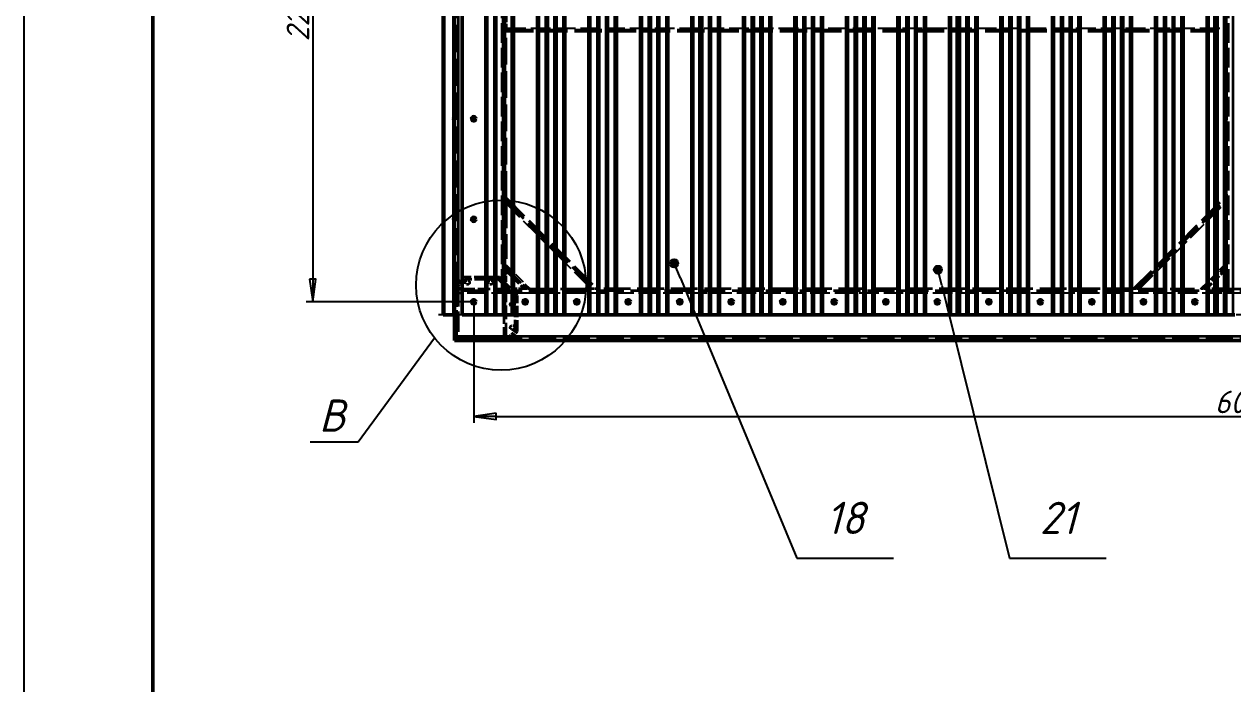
# Model space of a CAD drawing. Header units: millimetres. Extents: x 0 to 21025, y 0 to 14850.
# Drawn here: x 0 to 4692, y 9360 to 11919 of the extents above; entities that cross this region are included whole.
import ezdxf

# ---------------------------------------------------------------- set-up
doc = ezdxf.new("R2010")
doc.units = ezdxf.units.MM
doc.header["$LTSCALE"] = 25
doc.linetypes.add('CHAIN', pattern=[0.7087, 0.4724, -0.0591, 0.1181, -0.0591])
doc.linetypes.add('DASHED', pattern=[0.2067, 0.1654, -0.0413])
for name, color, linetype, lineweight in [('Видимые тонкие (ГОСТ)', 7, 'Continuous', 35), ('Видимый контур (ГОСТ)', 7, 'Continuous', 50), ('Граница выносного элемента (ГОСТ)', 7, 'Continuous', 25), ('Кромка (ГОСТ)', 7, 'Continuous', 50), ('Невидимые тонкие (ГОСТ)', 7, 'DASHED', 25), ('Невидимый контур (ГОСТ)', 7, 'DASHED', 35), ('Обозначение (ГОСТ)', 7, 'Continuous', 25), ('Осевая линия (ГОСТ)', 7, 'Continuous', 25), ('Размер (ГОСТ)', 7, 'Continuous', 25)]:
    doc.layers.add(name, color=color, linetype=linetype, lineweight=lineweight)
doc.styles.add('Обычный текст (ГОСТ)', font='GOST Common Italic.ttf')
doc.styles.add('Увеличенный текст (ГОСТ)', font='GOST Common Italic.ttf')
doc.dimstyles.new('Обычный (ГОСТ)', dxfattribs={"dimscale": 25, "dimtxt": 3.5, "dimasz": 3.5, "dimexe": 1, "dimexo": 0, "dimgap": 0.5, "dimtad": 1, "dimrnd": 1e-08, "dimtxsty": 'Обычный текст (ГОСТ)', "dimblk": 'Filled-1', "dimcen": 0.09, "dimdle": 15, "dimclrd": 256, "dimclre": 256, "dimclrt": 256, "dimazin": 2, "dimtfac": 0.714286, "dimtdec": 3, "dimtmove": 0, "dimatfit": 3, "dimfxl": 1, "dimtolj": 1, "dimlwd": 25, "dimlwe": 25, "dimarcsym": 0})

# ---------------------------------------------------------------- blocks, each defined once
blk = doc.blocks.new('Рамки ГОСТ_ граница 594x841')
at = {"layer": 'Кромка (ГОСТ)', "lineweight": 25}
blk.add_line((0, 0), (0, 594), dxfattribs=at)
at = {"layer": 'Кромка (ГОСТ)'}
blk.add_line((20, 589), (20, 5), dxfattribs=at)
blk = doc.blocks.new('Filled-1')
at = {"color": 0}
for p, q in [((0, 0), (-1, 0.143)), ((-1, 0.143), (-1, -0.143)), ((-1, 0), (0, 0)), ((-1, -0.143), (0, 0))]:
    blk.add_line(p, q, dxfattribs=at)
at = {"color": 0, "flags": 128}
blk.add_lwpolyline([(-1, -0.143), (0, 0), (-1, 0.143), (-1, -0.143)], dxfattribs=at)
at = {"color": 0}
blk.add_solid([(-1, -0.143), (0, 0), (-1, 0.143), (-1, -0.143)], dxfattribs=at)
blk = doc.blocks.new('*D52')
at = {"layer": 'Defpoints', "color": 0, "linetype": 'Continuous', "transparency": 16777216}
for p in [(1745.1, 13111.9), (1120.1, 10841.9), (1745.1, 10841.9)]:
    blk.add_point(p, dxfattribs=at)
at = {"layer": 'Размер (ГОСТ)', "linetype": 'Continuous', "lineweight": 25, "transparency": 16777216}
for p, q in [((1745.1, 13111.9), (1095.1, 13111.9)), ((1120.1, 13024.4), (1120.1, 10929.4)), ((1745.1, 10841.9), (1095.1, 10841.9))]:
    blk.add_line(p, q, dxfattribs=at)
at = {"layer": 'Размер (ГОСТ)', "linetype": 'Continuous', "lineweight": 25, "transparency": 16777216, "xscale": 87.5, "yscale": 87.5, "zscale": 87.5}
for p, rotation in [((1120.1, 13111.9), 90), ((1120.1, 10841.9), 270)]:
    blk.add_blockref('Filled-1', p, dxfattribs=dict(at, rotation=rotation))
at = {"layer": 'Размер (ГОСТ)', "linetype": 'Continuous', "lineweight": 25, "transparency": 16777216, "insert": (1019, 11852.3), "char_height": 87.5, "attachment_point": 1, "rotation": 90, "style": 'Обычный текст (ГОСТ)'}
blk.add_mtext('\\A1;2270', dxfattribs=at)
blk = doc.blocks.new('*D54')
at = {"layer": 'Defpoints', "color": 0, "linetype": 'Continuous', "transparency": 16777216}
for p in [(1745.1, 10841.9), (7745.1, 10841.9), (7745.1, 10397.3)]:
    blk.add_point(p, dxfattribs=at)
at = {"layer": 'Размер (ГОСТ)', "linetype": 'Continuous', "lineweight": 25, "transparency": 16777216}
for p, q in [((1745.1, 10841.9), (1745.1, 10372.3)), ((7745.1, 10841.9), (7745.1, 10372.3)), ((1832.6, 10397.3), (7657.6, 10397.3))]:
    blk.add_line(p, q, dxfattribs=at)
at = {"layer": 'Размер (ГОСТ)', "linetype": 'Continuous', "lineweight": 25, "transparency": 16777216, "xscale": 87.5, "yscale": 87.5, "zscale": 87.5, "rotation": 180}
blk.add_blockref('Filled-1', (1745.1, 10397.3), dxfattribs=at)
at = {"layer": 'Размер (ГОСТ)', "linetype": 'Continuous', "lineweight": 25, "transparency": 16777216, "xscale": 87.5, "yscale": 87.5, "zscale": 87.5}
blk.add_blockref('Filled-1', (7745.1, 10397.3), dxfattribs=at)
at = {"layer": 'Размер (ГОСТ)', "linetype": 'Continuous', "lineweight": 25, "transparency": 16777216, "insert": (4622.5, 10497.3), "char_height": 87.5, "attachment_point": 1, "style": 'Обычный текст (ГОСТ)'}
blk.add_mtext('\\A1;6000', dxfattribs=at)
blk = doc.blocks.new('2dDetail3')
at = {"layer": 'Граница выносного элемента (ГОСТ)'}
for p, q in [((63.73, 428.05), (51.88, 411.89)), ((51.88, 411.89), (44.43, 411.89))]:
    blk.add_line(p, q, dxfattribs=at)
blk.add_circle((74.06, 436.27), 13.2, dxfattribs=at)
at = {"layer": 'Граница выносного элемента (ГОСТ)', "insert": (45.79, 413.52), "char_height": 5, "attachment_point": 7, "style": 'Увеличенный текст (ГОСТ)'}
blk.add_mtext('В', dxfattribs=at)
blk = doc.blocks.new('Номера позиций11')
at = {"layer": 'Обозначение (ГОСТ)'}
h = blk.add_hatch(color=256, dxfattribs=at)
edge = h.paths.add_edge_path(flags=0)
edge.add_arc((100.94, 439.65), 0.625, 0, 360)
for p, q in [((101.9, 437.34), (101.18, 439.07)), ((101.9, 437.34), (104.22, 431.78)), ((104.3, 431.58), (120.01, 393.9)), ((120.01, 393.9), (135.01, 393.9))]:
    blk.add_line(p, q, dxfattribs=at)
blk.add_circle((100.94, 439.65), 0.625, dxfattribs=at)
at = {"layer": 'Обозначение (ГОСТ)', "insert": (127.51, 400.15), "char_height": 5, "attachment_point": 5, "style": 'Увеличенный текст (ГОСТ)'}
blk.add_mtext('18', dxfattribs=at)
blk = doc.blocks.new('Номера позиций12')
at = {"layer": 'Обозначение (ГОСТ)'}
h = blk.add_hatch(color=256, dxfattribs=at)
edge = h.paths.add_edge_path(flags=0)
edge.add_arc((141.89, 438.66), 0.625, 0, 360)
for p, q in [((142.49, 436.24), (142.04, 438.06)), ((142.49, 436.24), (143.6, 431.78)), ((143.65, 431.58), (153.04, 393.9)), ((153.04, 393.9), (168.04, 393.9))]:
    blk.add_line(p, q, dxfattribs=at)
blk.add_circle((141.89, 438.66), 0.625, dxfattribs=at)
at = {"layer": 'Обозначение (ГОСТ)', "insert": (160.54, 400.15), "char_height": 5, "attachment_point": 5, "style": 'Увеличенный текст (ГОСТ)'}
blk.add_mtext('21', dxfattribs=at)

msp = doc.modelspace()

# ---------------------------------------------------------------- linework, layer by layer
at = {"layer": 'Видимые тонкие (ГОСТ)'}
for p, q in [((1630.485, 13171.939), (1630.485, 10791.939)), ((1665.148, 13171.939), (1665.148, 10791.939)), ((1789.688, 13121.939), (1789.688, 10791.939)), ((1797.905, 13121.939), (1797.905, 10791.939)), ((1824.103, 13121.939), (1824.103, 10791.939)), ((1832.639, 13121.939), (1832.639, 10791.939)), ((1857.686, 13121.939), (1857.686, 10791.939)), ((1866.222, 13121.939), (1866.222, 10791.939)), ((1892.42, 13121.939), (1892.42, 10791.939)), ((1900.637, 13121.939), (1900.637, 10791.939)), ((1989.688, 13121.939), (1989.688, 10791.939)), ((1997.905, 13121.939), (1997.905, 10791.939)), ((2024.103, 13121.939), (2024.103, 10791.939)), ((2032.639, 13121.939), (2032.639, 10791.939)), ((2057.686, 13121.939), (2057.686, 10791.939)), ((2066.222, 13121.939), (2066.222, 10791.939)), ((2092.42, 13121.939), (2092.42, 10791.939)), ((2100.637, 13121.939), (2100.637, 10791.939)), ((2189.688, 13121.939), (2189.688, 10791.939)), ((2197.905, 13121.939), (2197.905, 10791.939)), ((2224.103, 13121.939), (2224.103, 10791.939)), ((2232.639, 13121.939), (2232.639, 10791.939)), ((2257.686, 13121.939), (2257.686, 10791.939)), ((2266.222, 13121.939), (2266.222, 10791.939)), ((2292.42, 13121.939), (2292.42, 10791.939)), ((2300.637, 13121.939), (2300.637, 10791.939)), ((2389.688, 13121.939), (2389.688, 10791.939)), ((2397.905, 13121.939), (2397.905, 10791.939)), ((2424.103, 13121.939), (2424.103, 10791.939)), ((2432.64, 13121.939), (2432.64, 10791.939)), ((2457.686, 13121.939), (2457.686, 10791.939)), ((2466.222, 10791.939), (2466.222, 13121.939)), ((2492.418, 13121.939), (2492.418, 10791.939)), ((2500.636, 13121.939), (2500.636, 10791.939)), ((2589.772, 13121.939), (2589.772, 10791.939)), ((2597.911, 13121.939), (2597.911, 10791.939)), ((2624.103, 13121.939), (2624.103, 10791.939)), ((2632.639, 13121.939), (2632.639, 10791.939)), ((2657.686, 13121.939), (2657.686, 10791.939)), ((2666.222, 13121.939), (2666.222, 10791.939)), ((2692.42, 13121.939), (2692.42, 10791.939)), ((2700.637, 13121.939), (2700.637, 10791.939)), ((2789.688, 13121.939), (2789.688, 10791.939)), ((2797.905, 13121.939), (2797.905, 10791.939)), ((2824.103, 13121.939), (2824.103, 10791.939)), ((2832.639, 13121.939), (2832.639, 10791.939)), ((2857.686, 13121.939), (2857.686, 10791.939)), ((2866.222, 13121.939), (2866.222, 10791.939)), ((2892.42, 13121.939), (2892.42, 10791.939)), ((2900.637, 13121.939), (2900.637, 10791.939)), ((2989.688, 13121.939), (2989.688, 10791.939)), ((2997.905, 13121.939), (2997.905, 10791.939)), ((3024.103, 13121.939), (3024.103, 10791.939)), ((3032.639, 13121.939), (3032.639, 10791.939)), ((3057.686, 13121.939), (3057.686, 10791.939)), ((3066.222, 13121.939), (3066.222, 10791.939)), ((3092.42, 13121.939), (3092.42, 10791.939)), ((3100.637, 13121.939), (3100.637, 10791.939)), ((3189.688, 13121.939), (3189.688, 10791.939)), ((3197.905, 13121.939), (3197.905, 10791.939)), ((3224.103, 13121.939), (3224.103, 10791.939)), ((3232.639, 13121.939), (3232.639, 10791.939)), ((3257.686, 13121.939), (3257.686, 10791.939)), ((3266.222, 13121.939), (3266.222, 10791.939)), ((3292.42, 13121.939), (3292.42, 10791.939)), ((3300.637, 13121.939), (3300.637, 10791.939)), ((3389.688, 13121.939), (3389.688, 10791.939)), ((3397.905, 13121.939), (3397.905, 10791.939)), ((3424.103, 13121.939), (3424.103, 10791.939)), ((3432.64, 13121.939), (3432.64, 10791.939)), ((3457.686, 13121.939), (3457.686, 10791.939)), ((3466.222, 10791.939), (3466.222, 13121.939)), ((3492.419, 13121.939), (3492.419, 10791.939)), ((3500.637, 13121.939), (3500.637, 10791.939)), ((3589.773, 13121.939), (3589.773, 10791.939)), ((3597.912, 13121.939), (3597.912, 10791.939)), ((3624.103, 13121.939), (3624.103, 10791.939)), ((3632.639, 13121.939), (3632.639, 10791.939)), ((3657.686, 13121.939), (3657.686, 10791.939)), ((3666.222, 13121.939), (3666.222, 10791.939)), ((3692.42, 13121.939), (3692.42, 10791.939)), ((3700.637, 13121.939), (3700.637, 10791.939)), ((3789.688, 13121.939), (3789.688, 10791.939)), ((3797.905, 13121.939), (3797.905, 10791.939)), ((3824.103, 13121.939), (3824.103, 10791.939)), ((3832.639, 13121.939), (3832.639, 10791.939)), ((3857.686, 13121.939), (3857.686, 10791.939)), ((3866.222, 13121.939), (3866.222, 10791.939)), ((3892.42, 13121.939), (3892.42, 10791.939)), ((3900.637, 13121.939), (3900.637, 10791.939)), ((3989.688, 13121.939), (3989.688, 10791.939)), ((3997.905, 13121.939), (3997.905, 10791.939)), ((4024.103, 13121.939), (4024.103, 10791.939)), ((4032.639, 13121.939), (4032.639, 10791.939)), ((4057.686, 13121.939), (4057.686, 10791.939)), ((4066.222, 13121.939), (4066.222, 10791.939)), ((4092.42, 13121.939), (4092.42, 10791.939)), ((4100.637, 13121.939), (4100.637, 10791.939)), ((4189.688, 13121.939), (4189.688, 10791.939)), ((4197.905, 13121.939), (4197.905, 10791.939)), ((4224.103, 13121.939), (4224.103, 10791.939)), ((4232.639, 13121.939), (4232.639, 10791.939)), ((4257.686, 13121.939), (4257.686, 10791.939)), ((4266.222, 13121.939), (4266.222, 10791.939)), ((4292.42, 13121.939), (4292.42, 10791.939)), ((4300.637, 13121.939), (4300.637, 10791.939)), ((4389.688, 13121.939), (4389.688, 10791.939)), ((4397.905, 13121.939), (4397.905, 10791.939)), ((4424.103, 13121.939), (4424.103, 10791.939)), ((4432.64, 13121.939), (4432.64, 10791.939)), ((4457.686, 13121.939), (4457.686, 10791.939)), ((4466.222, 10791.939), (4466.222, 13121.939)), ((4492.419, 13121.939), (4492.419, 10791.939)), ((4500.637, 13121.939), (4500.637, 10791.939)), ((4589.773, 13121.939), (4589.773, 10791.939)), ((4597.912, 13121.939), (4597.912, 10791.939)), ((4624.103, 13121.939), (4624.103, 10791.939)), ((4632.639, 13121.939), (4632.639, 10791.939)), ((4657.686, 13121.939), (4657.686, 10791.939)), ((4666.222, 13121.939), (4666.222, 10791.939)), ((4692.42, 13121.939), (4692.42, 10791.939)), ((1686.637, 10891.939), (1686.637, 12991.939)), ((1670.037, 11554.339), (1670.037, 11549.539)), ((1670.037, 11164.339), (1670.037, 11159.539)), ((1670.037, 10844.339), (1670.037, 10839.539)), ((1700.637, 10875.939), (1670.637, 10875.939)), ((11000.637, 10707.939), (1670.637, 10707.939))]:
    msp.add_line(p, q, dxfattribs=at)
at = {"layer": 'Видимый контур (ГОСТ)'}
for p, q in [((1626.237, 13171.653), (1626.237, 10791.939)), ((1669.237, 13171.939), (1669.237, 10791.939)), ((1669.937, 13171.939), (1669.937, 10791.939)), ((1700.637, 13171.939), (1700.637, 10791.939)), ((2622.569, 13121.939), (2622.569, 10791.939)), ((3622.569, 13121.939), (3622.569, 10791.939)), ((4622.569, 13121.939), (4622.569, 10791.939)), ((1670.637, 10891.939), (1670.637, 12991.939)), ((1670.037, 11554.339), (1670.637, 11554.339)), ((1670.037, 11549.539), (1670.637, 11549.539)), ((1670.037, 11164.339), (1670.637, 11164.339)), ((1670.037, 11159.539), (1670.637, 11159.539)), ((1670.637, 10891.939), (1670.637, 10875.939)), ((1686.637, 10891.939), (1670.637, 10891.939)), ((1686.637, 10891.939), (1700.637, 10891.939)), ((1670.037, 10844.339), (1670.637, 10844.339)), ((1670.037, 10839.539), (1670.637, 10839.539)), ((1670.637, 10707.939), (1670.637, 10875.939)), ((1626.237, 10791.939), (1630.485, 10791.939)), ((1665.148, 10791.939), (1630.485, 10791.939)), ((1669.237, 10791.939), (1665.148, 10791.939)), ((1669.937, 10791.939), (1669.237, 10791.939)), ((1669.937, 10791.939), (1670.637, 10791.939)), ((1789.688, 10791.939), (1700.637, 10791.939)), ((1797.905, 10791.939), (1789.688, 10791.939)), ((1824.103, 10791.939), (1797.905, 10791.939)), ((1824.103, 10791.939), (1832.639, 10791.939)), ((1857.686, 10791.939), (1832.639, 10791.939)), ((1857.686, 10791.939), (1866.222, 10791.939)), ((1892.42, 10791.939), (1866.222, 10791.939)), ((1900.637, 10791.939), (1892.42, 10791.939)), ((1989.688, 10791.939), (1900.637, 10791.939)), ((1997.905, 10791.939), (1989.688, 10791.939)), ((2024.103, 10791.939), (1997.905, 10791.939)), ((2024.103, 10791.939), (2032.639, 10791.939)), ((2057.686, 10791.939), (2032.639, 10791.939)), ((2057.686, 10791.939), (2066.222, 10791.939)), ((2092.42, 10791.939), (2066.222, 10791.939)), ((2100.637, 10791.939), (2092.42, 10791.939)), ((2189.688, 10791.939), (2100.637, 10791.939)), ((2197.905, 10791.939), (2189.688, 10791.939)), ((2224.103, 10791.939), (2197.905, 10791.939)), ((2224.103, 10791.939), (2232.639, 10791.939)), ((2257.686, 10791.939), (2232.639, 10791.939)), ((2257.686, 10791.939), (2266.222, 10791.939)), ((2292.42, 10791.939), (2266.222, 10791.939)), ((2300.637, 10791.939), (2292.42, 10791.939)), ((2389.688, 10791.939), (2300.637, 10791.939)), ((2397.905, 10791.939), (2389.688, 10791.939)), ((2424.103, 10791.939), (2397.905, 10791.939)), ((2424.103, 10791.939), (2432.64, 10791.939)), ((2457.686, 10791.939), (2432.64, 10791.939)), ((2457.686, 10791.939), (2466.222, 10791.939)), ((2492.418, 10791.939), (2466.222, 10791.939)), ((2500.636, 10791.939), (2492.418, 10791.939)), ((2589.772, 10791.939), (2500.636, 10791.939)), ((2597.911, 10791.939), (2589.772, 10791.939)), ((2622.569, 10791.939), (2597.911, 10791.939)), ((2624.103, 10791.939), (2622.569, 10791.939)), ((2624.103, 10791.939), (2632.639, 10791.939)), ((2657.686, 10791.939), (2632.639, 10791.939)), ((2657.686, 10791.939), (2666.222, 10791.939)), ((2692.42, 10791.939), (2666.222, 10791.939)), ((2700.637, 10791.939), (2692.42, 10791.939)), ((2789.688, 10791.939), (2700.637, 10791.939)), ((2797.905, 10791.939), (2789.688, 10791.939)), ((2824.103, 10791.939), (2797.905, 10791.939)), ((2824.103, 10791.939), (2832.639, 10791.939)), ((2857.686, 10791.939), (2832.639, 10791.939)), ((2857.686, 10791.939), (2866.222, 10791.939)), ((2892.42, 10791.939), (2866.222, 10791.939)), ((2900.637, 10791.939), (2892.42, 10791.939)), ((2989.688, 10791.939), (2900.637, 10791.939)), ((2997.905, 10791.939), (2989.688, 10791.939)), ((3024.103, 10791.939), (2997.905, 10791.939)), ((3024.103, 10791.939), (3032.639, 10791.939)), ((3057.686, 10791.939), (3032.639, 10791.939)), ((3057.686, 10791.939), (3066.222, 10791.939)), ((3092.42, 10791.939), (3066.222, 10791.939)), ((3100.637, 10791.939), (3092.42, 10791.939)), ((3189.688, 10791.939), (3100.637, 10791.939)), ((3197.905, 10791.939), (3189.688, 10791.939)), ((3224.103, 10791.939), (3197.905, 10791.939)), ((3224.103, 10791.939), (3232.639, 10791.939)), ((3257.686, 10791.939), (3232.639, 10791.939)), ((3257.686, 10791.939), (3266.222, 10791.939)), ((3292.42, 10791.939), (3266.222, 10791.939)), ((3300.637, 10791.939), (3292.42, 10791.939)), ((3389.688, 10791.939), (3300.637, 10791.939)), ((3397.905, 10791.939), (3389.688, 10791.939)), ((3424.103, 10791.939), (3397.905, 10791.939)), ((3424.103, 10791.939), (3432.64, 10791.939)), ((3457.686, 10791.939), (3432.64, 10791.939)), ((3457.686, 10791.939), (3466.222, 10791.939)), ((3492.419, 10791.939), (3466.222, 10791.939)), ((3500.637, 10791.939), (3492.419, 10791.939)), ((3589.773, 10791.939), (3500.637, 10791.939)), ((3597.912, 10791.939), (3589.773, 10791.939)), ((3622.569, 10791.939), (3597.912, 10791.939)), ((3624.103, 10791.939), (3622.569, 10791.939)), ((3624.103, 10791.939), (3632.639, 10791.939)), ((3657.686, 10791.939), (3632.639, 10791.939)), ((3657.686, 10791.939), (3666.222, 10791.939)), ((3692.42, 10791.939), (3666.222, 10791.939)), ((3700.637, 10791.939), (3692.42, 10791.939)), ((3789.688, 10791.939), (3700.637, 10791.939)), ((3797.905, 10791.939), (3789.688, 10791.939)), ((3824.103, 10791.939), (3797.905, 10791.939)), ((3824.103, 10791.939), (3832.639, 10791.939)), ((3857.686, 10791.939), (3832.639, 10791.939)), ((3857.686, 10791.939), (3866.222, 10791.939)), ((3892.42, 10791.939), (3866.222, 10791.939)), ((3900.637, 10791.939), (3892.42, 10791.939)), ((3989.688, 10791.939), (3900.637, 10791.939)), ((3997.905, 10791.939), (3989.688, 10791.939)), ((4024.103, 10791.939), (3997.905, 10791.939)), ((4024.103, 10791.939), (4032.639, 10791.939)), ((4057.686, 10791.939), (4032.639, 10791.939)), ((4057.686, 10791.939), (4066.222, 10791.939)), ((4092.42, 10791.939), (4066.222, 10791.939)), ((4100.637, 10791.939), (4092.42, 10791.939)), ((4189.688, 10791.939), (4100.637, 10791.939)), ((4197.905, 10791.939), (4189.688, 10791.939)), ((4224.103, 10791.939), (4197.905, 10791.939)), ((4224.103, 10791.939), (4232.639, 10791.939)), ((4257.686, 10791.939), (4232.639, 10791.939)), ((4257.686, 10791.939), (4266.222, 10791.939)), ((4292.42, 10791.939), (4266.222, 10791.939)), ((4300.637, 10791.939), (4292.42, 10791.939)), ((4389.688, 10791.939), (4300.637, 10791.939)), ((4397.905, 10791.939), (4389.688, 10791.939)), ((4424.103, 10791.939), (4397.905, 10791.939)), ((4424.103, 10791.939), (4432.64, 10791.939)), ((4457.686, 10791.939), (4432.64, 10791.939)), ((4457.686, 10791.939), (4466.222, 10791.939)), ((4492.419, 10791.939), (4466.222, 10791.939)), ((4500.637, 10791.939), (4492.419, 10791.939)), ((4589.773, 10791.939), (4500.637, 10791.939)), ((4597.912, 10791.939), (4589.773, 10791.939)), ((4622.569, 10791.939), (4597.912, 10791.939)), ((4624.103, 10791.939), (4622.569, 10791.939)), ((4624.103, 10791.939), (4632.639, 10791.939)), ((4657.686, 10791.939), (4632.639, 10791.939)), ((4657.686, 10791.939), (4666.222, 10791.939)), ((4692.42, 10791.939), (4666.222, 10791.939)), ((4700.637, 10791.939), (4692.42, 10791.939)), ((1670.637, 10707.939), (1670.637, 10691.939)), ((11000.637, 10691.939), (1670.637, 10691.939))]:
    msp.add_line(p, q, dxfattribs=at)
for centre in [(1745.137, 11551.939), (1745.137, 11161.939), (1745.137, 10841.939), (1945.137, 10841.939), (2145.137, 10841.939), (2345.137, 10841.939), (2545.137, 10841.939), (2745.137, 10841.939), (2945.137, 10841.939), (3145.137, 10841.939), (3345.137, 10841.939), (3545.137, 10841.939), (3745.137, 10841.939), (3945.137, 10841.939), (4145.137, 10841.939), (4345.137, 10841.939), (4545.137, 10841.939)]:
    msp.add_circle(centre, 8.255, dxfattribs=at)
for centre, radius, start, end in [((1682.628, 11551.939), 15.731, 148.347692, 211.652308), ((1670.037, 11555.139), 0.8, 262.819244, 270), ((1670.037, 11548.739), 0.8, 90, 97.180756), ((1682.628, 11161.939), 15.731, 148.347692, 211.652308), ((1670.037, 11165.139), 0.8, 262.819244, 270), ((1670.037, 11158.739), 0.8, 90, 97.180756), ((1682.628, 10841.939), 15.731, 148.347692, 211.652308), ((1670.037, 10845.139), 0.8, 262.819244, 270), ((1670.037, 10838.739), 0.8, 90, 97.180756)]:
    msp.add_arc(centre, radius, start, end, dxfattribs=at)
at = {"layer": 'Невидимые тонкие (ГОСТ)', "ltscale": 18.472094}
for p, q in [((1854.637, 10891.939), (1854.637, 12991.939)), ((4676.637, 10891.939), (4676.637, 12991.939))]:
    msp.add_line(p, q, dxfattribs=at)
at = {"layer": 'Невидимые тонкие (ГОСТ)', "ltscale": 18.617687}
msp.add_line((1870.637, 11903.939), (4660.637, 11903.939), dxfattribs=at)
at = {"layer": 'Невидимые тонкие (ГОСТ)', "ltscale": 18.113207}
for p, q in [((1870.637, 11222.865), (2201.563, 10891.939)), ((4329.711, 10891.939), (4660.637, 11222.865))]:
    msp.add_line(p, q, dxfattribs=at)
at = {"layer": 'Невидимые тонкие (ГОСТ)', "ltscale": 10.056698}
for p, q in [((1870.637, 10985.277), (1963.975, 10891.939)), ((4567.299, 10891.939), (4660.637, 10985.277))]:
    msp.add_line(p, q, dxfattribs=at)
at = {"layer": 'Невидимые тонкие (ГОСТ)', "ltscale": 18.411499}
msp.add_line((7789.688, 10875.939), (1700.637, 10875.939), dxfattribs=at)
at = {"layer": 'Невидимый контур (ГОСТ)', "ltscale": 25.39913}
for p, q in [((1678.637, 10891.939), (1678.637, 12991.939)), ((1862.637, 10891.939), (1862.637, 12991.939)), ((4668.637, 10891.939), (4668.637, 12991.939))]:
    msp.add_line(p, q, dxfattribs=at)
at = {"layer": 'Невидимый контур (ГОСТ)', "ltscale": 5.790178}
for p, q in [((1870.637, 11979.939), (1870.637, 11903.939)), ((4660.637, 11979.939), (4660.637, 11903.939))]:
    msp.add_line(p, q, dxfattribs=at)
at = {"layer": 'Невидимый контур (ГОСТ)', "ltscale": 1.436007}
for p, q in [((1870.637, 11891.939), (1870.637, 11903.939)), ((4660.637, 11891.939), (4660.637, 11903.939))]:
    msp.add_line(p, q, dxfattribs=at)
at = {"layer": 'Невидимый контур (ГОСТ)', "ltscale": 25.710138}
for p, q in [((1870.637, 11896.939), (4660.637, 11896.939)), ((1870.637, 11891.939), (4660.637, 11891.939))]:
    msp.add_line(p, q, dxfattribs=at)
at = {"layer": 'Невидимый контур (ГОСТ)', "ltscale": 25.019705}
for p, q in [((1870.637, 11245.493), (1870.637, 11891.939)), ((4660.637, 11245.493), (4660.637, 11891.939))]:
    msp.add_line(p, q, dxfattribs=at)
at = {"layer": 'Невидимый контур (ГОСТ)', "ltscale": 2.328322}
for p, q in [((1870.637, 11222.865), (1870.637, 11245.493)), ((4660.637, 11245.493), (4660.637, 11222.865)), ((1870.637, 10962.65), (1870.637, 10985.277)), ((4660.637, 10985.277), (4660.637, 10962.65)), ((1963.975, 10891.939), (1941.348, 10891.939)), ((2224.191, 10891.939), (2201.563, 10891.939)), ((4329.711, 10891.939), (4307.084, 10891.939)), ((4589.926, 10891.939), (4567.299, 10891.939))]:
    msp.add_line(p, q, dxfattribs=at)
at = {"layer": 'Невидимый контур (ГОСТ)', "ltscale": 24.189648}
for p, q in [((1870.637, 11245.493), (2224.191, 10891.939)), ((4307.084, 10891.939), (4660.637, 11245.493))]:
    msp.add_line(p, q, dxfattribs=at)
at = {"layer": 'Невидимый контур (ГОСТ)', "ltscale": 23.415579}
for p, q in [((1870.637, 11234.179), (2212.877, 10891.939)), ((4318.397, 10891.939), (4660.637, 11234.179))]:
    msp.add_line(p, q, dxfattribs=at)
at = {"layer": 'Невидимый контур (ГОСТ)', "ltscale": 22.988667}
for p, q in [((1870.637, 11222.865), (1870.637, 10985.277)), ((4660.637, 10985.277), (4660.637, 11222.865)), ((1963.975, 10891.939), (2201.563, 10891.939)), ((4329.711, 10891.939), (4567.299, 10891.939))]:
    msp.add_line(p, q, dxfattribs=at)
at = {"layer": 'Невидимый контур (ГОСТ)', "ltscale": 3.232277}
for p, q in [((1705.637, 10936.939), (1675.637, 10906.939)), ((1885.637, 10696.939), (1915.637, 10726.939))]:
    msp.add_line(p, q, dxfattribs=at)
at = {"layer": 'Невидимый контур (ГОСТ)', "ltscale": 0.883847}
for p, q in [((1705.637, 10936.939), (1709.365, 10927.939)), ((1841.909, 10927.939), (1845.637, 10936.939)), ((1675.637, 10906.939), (1684.637, 10903.211)), ((1915.637, 10866.939), (1906.637, 10863.211)), ((1885.637, 10696.939), (1881.909, 10705.939)), ((1915.637, 10726.939), (1906.637, 10730.667))]:
    msp.add_line(p, q, dxfattribs=at)
at = {"layer": 'Невидимый контур (ГОСТ)', "ltscale": 10.666201}
for p, q in [((1845.637, 10936.939), (1705.637, 10936.939)), ((1915.637, 10726.939), (1915.637, 10866.939))]:
    msp.add_line(p, q, dxfattribs=at)
at = {"layer": 'Невидимый контур (ГОСТ)', "ltscale": 7.542114}
msp.add_line((1915.637, 10866.939), (1845.637, 10936.939), dxfattribs=at)
at = {"layer": 'Невидимый контур (ГОСТ)', "ltscale": 8.837692}
for p, q in [((1870.637, 10973.964), (1952.662, 10891.939)), ((4578.613, 10891.939), (4660.637, 10973.964))]:
    msp.add_line(p, q, dxfattribs=at)
at = {"layer": 'Невидимый контур (ГОСТ)', "ltscale": 5.387196}
for p, q in [((1870.637, 10891.939), (1870.637, 10962.65)), ((4660.637, 10891.939), (4660.637, 10962.65)), ((1941.348, 10891.939), (1870.637, 10891.939)), ((4660.637, 10891.939), (4589.926, 10891.939))]:
    msp.add_line(p, q, dxfattribs=at)
at = {"layer": 'Невидимый контур (ГОСТ)', "ltscale": 7.618686}
for p, q in [((1870.637, 10962.65), (1941.348, 10891.939)), ((4589.926, 10891.939), (4660.637, 10962.65))]:
    msp.add_line(p, q, dxfattribs=at)
at = {"layer": 'Невидимый контур (ГОСТ)', "ltscale": 20.319304}
for p, q in [((1675.637, 10906.939), (1675.637, 10696.939)), ((1675.637, 10696.939), (1885.637, 10696.939))]:
    msp.add_line(p, q, dxfattribs=at)
at = {"layer": 'Невидимый контур (ГОСТ)', "ltscale": 2.664232}
for p, q in [((1709.365, 10927.939), (1684.637, 10903.211)), ((1881.909, 10705.939), (1906.637, 10730.667))]:
    msp.add_line(p, q, dxfattribs=at)
at = {"layer": 'Невидимый контур (ГОСТ)', "ltscale": 19.087767}
for p, q in [((1684.637, 10903.211), (1684.637, 10705.939)), ((1684.637, 10705.939), (1881.909, 10705.939))]:
    msp.add_line(p, q, dxfattribs=at)
at = {"layer": 'Невидимый контур (ГОСТ)', "ltscale": 11.732831}
msp.add_line((1700.637, 10891.939), (1854.637, 10891.939), dxfattribs=at)
at = {"layer": 'Невидимый контур (ГОСТ)', "ltscale": 10.098156}
for p, q in [((1841.909, 10927.939), (1709.365, 10927.939)), ((1906.637, 10730.667), (1906.637, 10863.211))]:
    msp.add_line(p, q, dxfattribs=at)
at = {"layer": 'Невидимый контур (ГОСТ)', "ltscale": 6.974069}
msp.add_line((1906.637, 10863.211), (1841.909, 10927.939), dxfattribs=at)
at = {"layer": 'Невидимый контур (ГОСТ)', "ltscale": 1.91471}
for p, q in [((1870.637, 10891.939), (1854.637, 10891.939)), ((4676.637, 10891.939), (4660.637, 10891.939))]:
    msp.add_line(p, q, dxfattribs=at)
at = {"layer": 'Невидимый контур (ГОСТ)', "ltscale": 25.192226}
msp.add_line((4307.084, 10891.939), (2224.191, 10891.939), dxfattribs=at)
at = {"layer": 'Невидимый контур (ГОСТ)', "ltscale": 12.799461}
for p, q in [((4676.637, 10891.939), (4844.637, 10891.939)), ((1862.637, 10875.939), (1862.637, 10707.939)), ((1870.637, 10707.939), (1870.637, 10875.939))]:
    msp.add_line(p, q, dxfattribs=at)
at = {"layer": 'Невидимый контур (ГОСТ)', "ltscale": 25.429792}
for p, q in [((11000.637, 10883.939), (1670.637, 10883.939)), ((11000.637, 10699.939), (1670.637, 10699.939))]:
    msp.add_line(p, q, dxfattribs=at)
at = {"layer": 'Невидимый контур (ГОСТ)', "ltscale": 0.609403}
for p, q in [((1670.637, 10882.939), (1678.637, 10882.939)), ((1670.637, 10872.939), (1678.637, 10872.939)), ((1670.637, 10710.939), (1678.637, 10710.939)), ((1670.637, 10700.939), (1678.637, 10700.939))]:
    msp.add_line(p, q, dxfattribs=at)
at = {"layer": 'Невидимый контур (ГОСТ)', "ltscale": 1.077359}
for p, q in [((1678.637, 10882.939), (1678.637, 10872.939)), ((1678.637, 10710.939), (1678.637, 10700.939))]:
    msp.add_line(p, q, dxfattribs=at)
at = {"layer": 'Невидимый контур (ГОСТ)', "ltscale": 12.342334}
msp.add_line((1678.637, 10872.939), (1678.637, 10710.939), dxfattribs=at)
at = {"layer": 'Невидимый контур (ГОСТ)', "ltscale": 1.081965}
msp.add_line((1675.637, 10696.939), (1684.637, 10705.939), dxfattribs=at)
at = {"layer": 'Невидимый контур (ГОСТ)', "ltscale": 4.068871}
for centre in [(1720.637, 10916.939), (1810.637, 10916.939), (1895.637, 10831.939), (1895.637, 10741.939)]:
    msp.add_circle(centre, 8.5, dxfattribs=at)
at = {"layer": 'Невидимый контур (ГОСТ)', "ltscale": 1.91471}
for centre, start, end in [((1686.637, 10875.939), 90, 180), ((1854.637, 10875.939), 0, 90), ((1686.637, 10707.939), 180, 270), ((1854.637, 10707.939), 270, 0)]:
    msp.add_arc(centre, 16, start, end, dxfattribs=at)
at = {"layer": 'Невидимый контур (ГОСТ)', "ltscale": 0.957305}
for centre, start, end in [((1686.637, 10875.939), 90, 180), ((1854.637, 10875.939), 0, 90), ((1686.637, 10707.939), 180, 270), ((1854.637, 10707.939), 270, 0)]:
    msp.add_arc(centre, 8, start, end, dxfattribs=at)
at = {"layer": 'Осевая линия (ГОСТ)', "linetype": 'CHAIN', "ltscale": 11.993792}
msp.add_line((11063.137, 10791.939), (1608.137, 10791.939), dxfattribs=at)

# ---------------------------------------------------------------- block references
at = {"xscale": 25, "yscale": 25, "zscale": 25}
msp.add_blockref('Рамки ГОСТ_ граница 594x841', (0, 0), dxfattribs=at)
at = {"layer": 'Граница выносного элемента (ГОСТ)', "xscale": 25, "yscale": 25, "zscale": 25}
msp.add_blockref('2dDetail3', (0, 0), dxfattribs=at)
at = {"layer": 'Обозначение (ГОСТ)', "xscale": 25, "yscale": 25, "zscale": 25}
for name in ['Номера позиций11', 'Номера позиций12']:
    msp.add_blockref(name, (0, 0), dxfattribs=at)

# ---------------------------------------------------------------- dimensions: what is measured, and where the dimension line sits
at = {"layer": 'Размер (ГОСТ)', "linetype": 'Continuous', "lineweight": 25}
for base, p1, p2, angle, picture, middle in [((1120.137, 10841.939), (1745.137, 13111.939), (1745.137, 10841.939), 90, '*D52', (1120.137, 11976.939)), ((7745.137, 10397.338), (1745.137, 10841.939), (7745.137, 10841.939), 180, '*D54', (4745.137, 10397.338))]:
    dim = msp.add_linear_dim(base=base, p1=p1, p2=p2, angle=angle, dimstyle='Обычный (ГОСТ)', override={"dimgap": 0.5, "dimdec": 2, "dimtol": 0, "dimlim": 0, "dimtp": 0, "dimtm": 0, "dimtdec": 3, "dimtofl": 0, "dimatfit": 1}, dxfattribs=at)
    dim.commit()
    dim.dimension.update_dxf_attribs({"geometry": picture, "text_midpoint": middle, "dimtype": 160})

doc.saveas('drawing.dxf')
